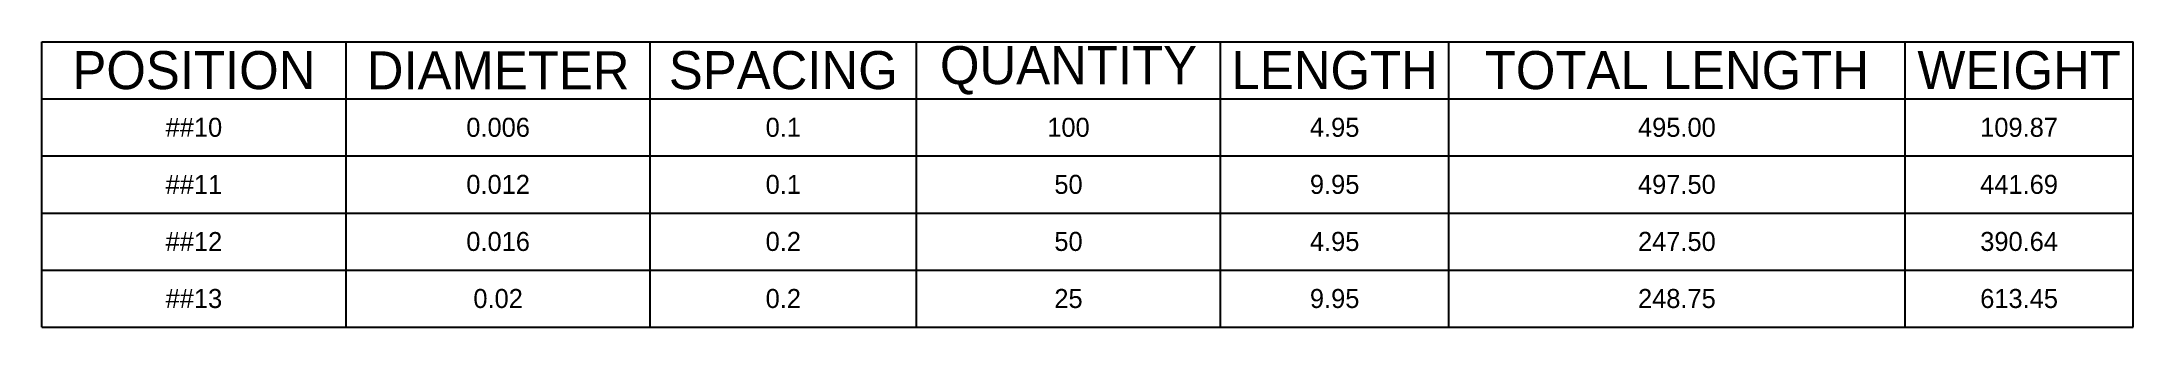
# Model space of a CAD drawing. Header units: metres. Extents: x 10 to 21, y -15 to -13.5.
import ezdxf

# ---------------------------------------------------------------- set-up
doc = ezdxf.new("R2010")
doc.units = ezdxf.units.M

msp = doc.modelspace()

# ---------------------------------------------------------------- linework, layer by layer
for p, q in [((10, -13.5), (21, -13.5)), ((10, -13.8), (10, -13.5)), ((11.6, -13.8), (11.6, -13.5)), ((13.2, -13.8), (13.2, -13.5)), ((14.6, -13.8), (14.6, -13.5)), ((16.2, -13.8), (16.2, -13.5)), ((17.4, -13.8), (17.4, -13.5)), ((19.8, -13.8), (19.8, -13.5)), ((21, -13.8), (21, -13.5)), ((10, -13.8), (21, -13.8)), ((10, -13.8), (21, -13.8)), ((10, -15), (10, -13.8)), ((11.6, -15), (11.6, -13.8)), ((13.2, -15), (13.2, -13.8)), ((14.6, -15), (14.6, -13.8)), ((16.2, -15), (16.2, -13.8)), ((17.4, -15), (17.4, -13.8)), ((19.8, -15), (19.8, -13.8)), ((21, -15), (21, -13.8)), ((10, -14.1), (21, -14.1)), ((10, -14.4), (21, -14.4)), ((10, -14.7), (21, -14.7)), ((10, -15), (21, -15))]:
    msp.add_line(p, q)

# ---------------------------------------------------------------- texts
at = {"attachment_point": 5}
for s, insert, char_height, width in [('QUANTITY', (15.4, -13.65), 0.2, 1.6), ('POSITION', (10.8, -13.65), 0.2, 1.6), ('DIAMETER', (12.4, -13.65), 0.2, 1.6), ('SPACING', (13.9, -13.65), 0.2, 1.4), ('LENGTH', (16.8, -13.65), 0.2, 1.2), ('TOTAL LENGTH', (18.6, -13.65), 0.2, 2.4), ('WEIGHT', (20.4, -13.65), 0.2, 1.2), ('##10', (10.8, -13.95), 0.1, 1.6), ('0.006', (12.4, -13.95), 0.1, 1.6), ('0.1', (13.9, -13.95), 0.1, 1.4), ('100', (15.4, -13.95), 0.1, 1.6), ('4.95', (16.8, -13.95), 0.1, 1.2), ('495.00', (18.6, -13.95), 0.1, 2.4), ('109.87', (20.4, -13.95), 0.1, 1.2), ('##11', (10.8, -14.25), 0.1, 1.6), ('0.012', (12.4, -14.25), 0.1, 1.6), ('0.1', (13.9, -14.25), 0.1, 1.4), ('50', (15.4, -14.25), 0.1, 1.6), ('9.95', (16.8, -14.25), 0.1, 1.2), ('497.50', (18.6, -14.25), 0.1, 2.4), ('441.69', (20.4, -14.25), 0.1, 1.2), ('##12', (10.8, -14.55), 0.1, 1.6), ('0.016', (12.4, -14.55), 0.1, 1.6), ('0.2', (13.9, -14.55), 0.1, 1.4), ('50', (15.4, -14.55), 0.1, 1.6), ('4.95', (16.8, -14.55), 0.1, 1.2), ('247.50', (18.6, -14.55), 0.1, 2.4), ('390.64', (20.4, -14.55), 0.1, 1.2), ('##13', (10.8, -14.85), 0.1, 1.6), ('0.02', (12.4, -14.85), 0.1, 1.6), ('0.2', (13.9, -14.85), 0.1, 1.4), ('25', (15.4, -14.85), 0.1, 1.6), ('9.95', (16.8, -14.85), 0.1, 1.2), ('248.75', (18.6, -14.85), 0.1, 2.4), ('613.45', (20.4, -14.85), 0.1, 1.2)]:
    msp.add_mtext(s, dxfattribs=dict(at, insert=insert, char_height=char_height, width=width))

doc.saveas('drawing.dxf')
